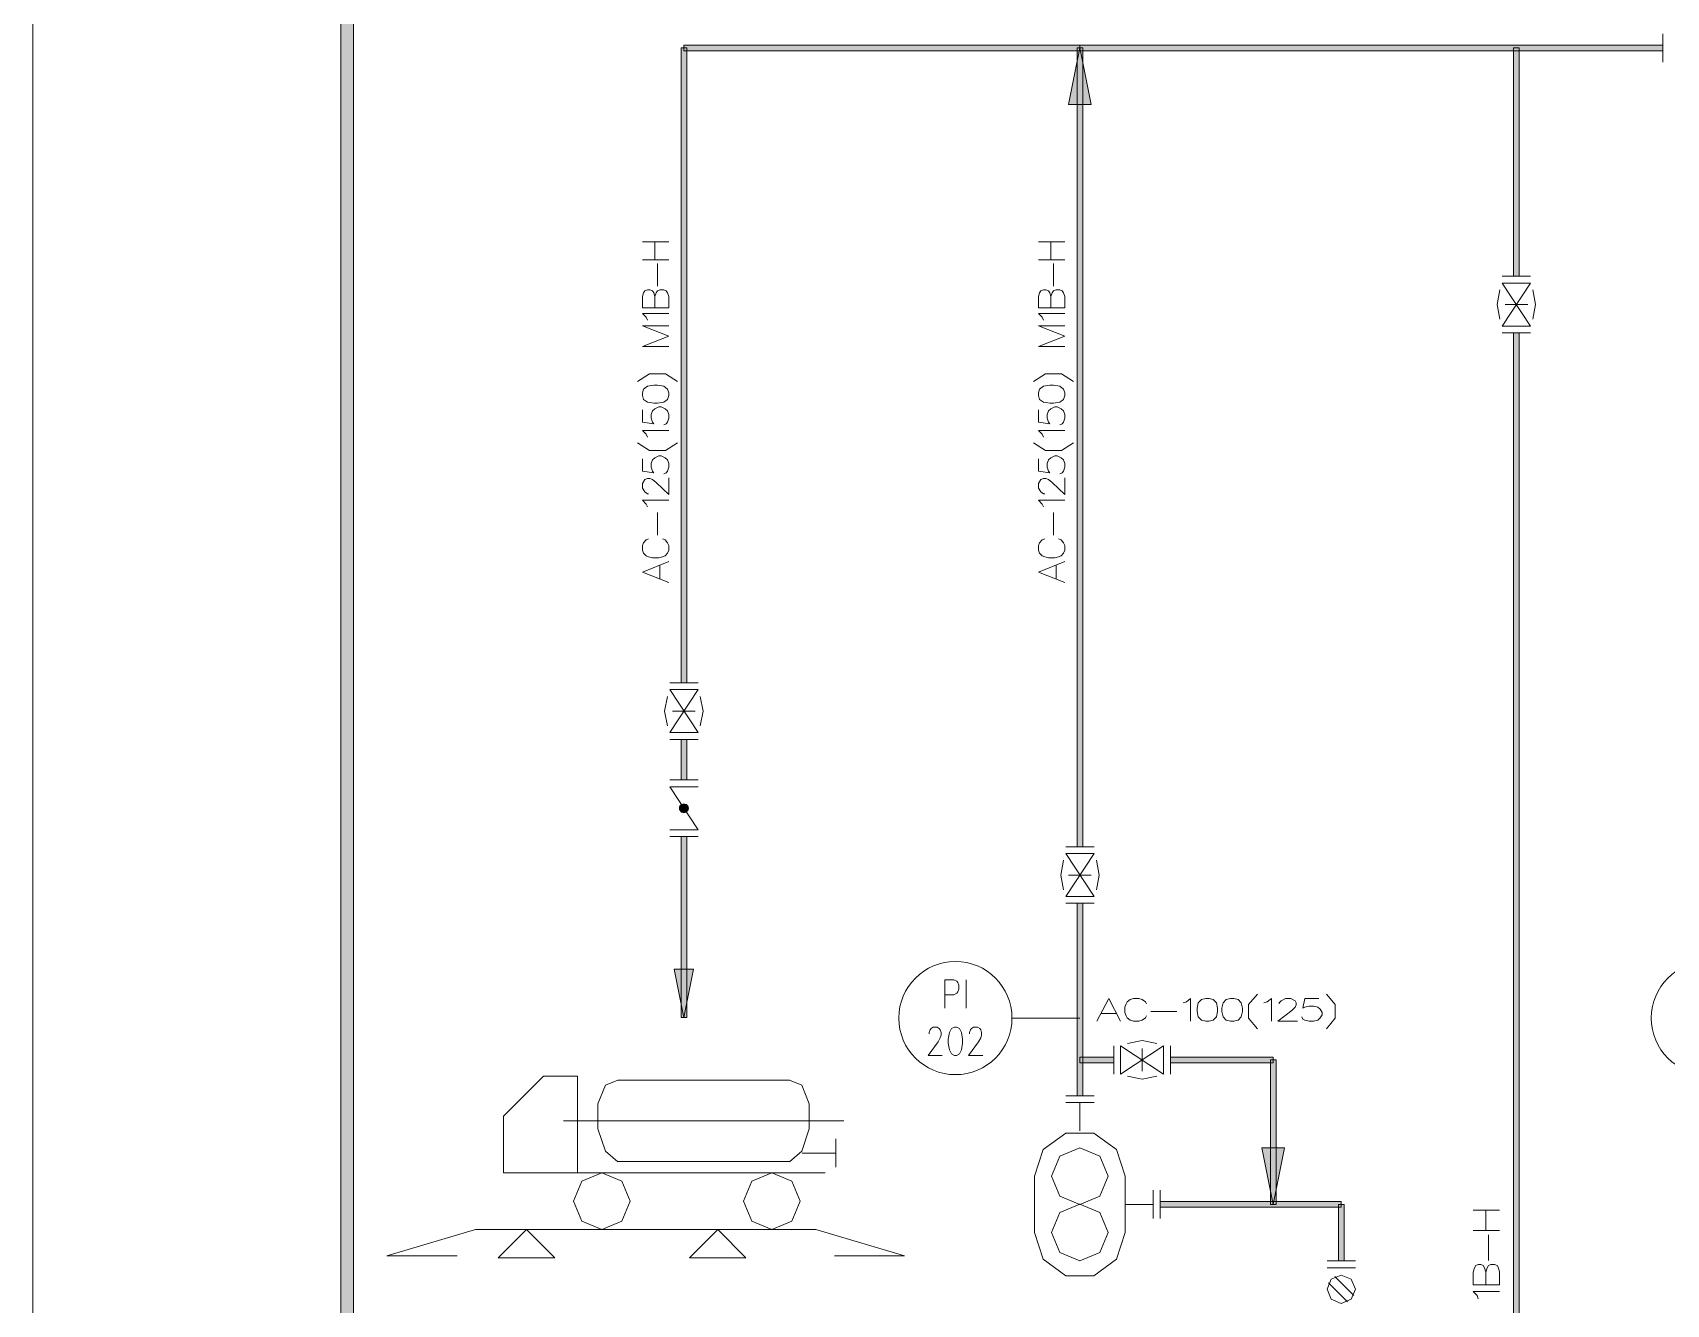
# Model space of a CAD drawing. Header units: millimetres. Extents: x 0 to 829, y 0 to 586.
# Drawn here: x 0 to 128.1, y 330.8 to 430.5 of the extents above; entities that cross this region are included whole.
import ezdxf

# ---------------------------------------------------------------- set-up
doc = ezdxf.new("R2010")
doc.units = ezdxf.units.MM

msp = doc.modelspace()

# ---------------------------------------------------------------- hatches: boundary and pattern name
h = msp.add_hatch(color=0)
h.dxf.hatch_style = 2
h.paths.add_polyline_path([(24.154694, 576.266028), (25.142472, 575.281778), (25.142472, 10.3505), (24.154694, 9.36625)])
h = msp.add_hatch(color=0)
h.dxf.hatch_style = 2
h.paths.add_polyline_path([(51.279778, 379.50775), (50.835278, 379.50775), (50.835278, 429.274111), (51.279778, 429.274111)])
h = msp.add_hatch(color=0)
h.dxf.hatch_style = 2
h.paths.add_polyline_path([(82.1055, 429.496361), (82.1055, 429.051861), (51.057528, 429.051861), (51.057528, 429.496361)])
h = msp.add_hatch(color=0)
h.dxf.hatch_style = 2
h.paths.add_polyline_path([(82.1055, 429.274111), (82.9945, 424.836167), (81.220028, 424.836167)])
h = msp.add_hatch(color=0)
h.dxf.hatch_style = 2
h.paths.add_polyline_path([(82.32775, 366.666639), (81.88325, 366.666639), (81.88325, 429.274111), (82.32775, 429.274111)])
h = msp.add_hatch(color=0)
h.dxf.hatch_style = 2
h.paths.add_polyline_path([(127.818444, 429.496361), (127.818444, 429.051861), (82.1055, 429.051861), (82.1055, 429.496361)])
h = msp.add_hatch(color=0)
h.dxf.hatch_style = 2
h.paths.add_polyline_path([(116.106222, 429.274111), (116.550722, 429.274111), (116.550722, 411.377694), (116.106222, 411.377694)])
h = msp.add_hatch(color=0)
h.dxf.hatch_style = 2
h.paths.add_polyline_path([(116.106222, 406.943278), (116.550722, 406.943278), (116.550722, 244.647861), (116.106222, 244.647861)])
h = msp.add_hatch(color=0)
h.dxf.hatch_style = 2
h.paths.add_polyline_path([(51.279778, 371.894806), (50.835278, 371.894806), (50.835278, 375.073333), (51.279778, 375.073333)])
h = msp.add_hatch(color=0)
h.dxf.hatch_style = 2
h.paths.add_polyline_path([(50.722389, 369.778139), (50.715333, 369.573528), (50.9905, 369.778139)])
h = msp.add_hatch(color=0)
h.dxf.hatch_style = 2
h.paths.add_polyline_path([(50.715333, 369.573528), (51.124556, 369.573528), (50.9905, 369.778139)])
h = msp.add_hatch(color=0)
h.dxf.hatch_style = 2
h.paths.add_polyline_path([(50.715333, 369.573528), (50.729444, 369.555889), (51.124556, 369.573528)])
h = msp.add_hatch(color=0)
h.dxf.hatch_style = 2
h.paths.add_polyline_path([(50.852917, 369.961583), (50.722389, 369.795778), (50.870556, 369.961583)])
h = msp.add_hatch(color=0)
h.dxf.hatch_style = 2
h.paths.add_polyline_path([(50.722389, 369.795778), (50.976389, 369.795778), (50.870556, 369.961583)])
h = msp.add_hatch(color=0)
h.dxf.hatch_style = 2
h.paths.add_polyline_path([(50.722389, 369.795778), (50.722389, 369.778139), (50.976389, 369.795778)])
h = msp.add_hatch(color=0)
h.dxf.hatch_style = 2
h.paths.add_polyline_path([(50.722389, 369.778139), (50.9905, 369.778139), (50.976389, 369.795778)])
h = msp.add_hatch(color=0)
h.dxf.hatch_style = 2
h.paths.add_polyline_path([(50.729444, 369.555889), (51.135139, 369.555889), (51.124556, 369.573528)])
h = msp.add_hatch(color=0)
h.dxf.hatch_style = 2
h.paths.add_polyline_path([(50.729444, 369.555889), (50.845861, 369.390083), (51.135139, 369.555889)])
h = msp.add_hatch(color=0)
h.dxf.hatch_style = 2
h.paths.add_polyline_path([(50.845861, 369.390083), (51.2445, 369.390083), (51.135139, 369.555889)])
h = msp.add_hatch(color=0)
h.dxf.hatch_style = 2
h.paths.add_polyline_path([(50.845861, 369.390083), (50.881139, 369.3795), (51.2445, 369.390083)])
h = msp.add_hatch(color=0)
h.dxf.hatch_style = 2
h.paths.add_polyline_path([(50.852917, 369.961583), (50.870556, 369.961583), (50.859972, 369.972167)])
h = msp.add_hatch(color=0)
h.dxf.hatch_style = 2
h.paths.add_polyline_path([(50.859972, 369.972167), (51.233917, 369.972167), (51.057528, 370.032139)])
h = msp.add_hatch(color=0)
h.dxf.hatch_style = 2
h.paths.add_polyline_path([(50.859972, 369.972167), (50.870556, 369.961583), (51.233917, 369.972167)])
h = msp.add_hatch(color=0)
h.dxf.hatch_style = 2
h.paths.add_polyline_path([(50.870556, 369.961583), (51.269194, 369.961583), (51.233917, 369.972167)])
h = msp.add_hatch(color=0)
h.dxf.hatch_style = 2
h.paths.add_polyline_path([(50.870556, 369.961583), (50.976389, 369.795778), (51.269194, 369.961583)])
h = msp.add_hatch(color=0)
h.dxf.hatch_style = 2
h.paths.add_polyline_path([(50.881139, 369.3795), (51.251556, 369.3795), (51.2445, 369.390083)])
h = msp.add_hatch(color=0)
h.dxf.hatch_style = 2
h.paths.add_polyline_path([(50.881139, 369.3795), (51.057528, 369.319528), (51.251556, 369.3795)])
h = msp.add_hatch(color=0)
h.dxf.hatch_style = 2
h.paths.add_polyline_path([(50.976389, 369.795778), (51.382083, 369.795778), (51.269194, 369.961583)])
h = msp.add_hatch(color=0)
h.dxf.hatch_style = 2
h.paths.add_polyline_path([(50.976389, 369.795778), (50.9905, 369.778139), (51.382083, 369.795778)])
h = msp.add_hatch(color=0)
h.dxf.hatch_style = 2
h.paths.add_polyline_path([(50.9905, 369.778139), (51.396194, 369.778139), (51.382083, 369.795778)])
h = msp.add_hatch(color=0)
h.dxf.hatch_style = 2
h.paths.add_polyline_path([(50.9905, 369.778139), (51.124556, 369.573528), (51.396194, 369.778139)])
h = msp.add_hatch(color=0)
h.dxf.hatch_style = 2
h.paths.add_polyline_path([(51.124556, 369.573528), (51.389139, 369.573528), (51.396194, 369.778139)])
h = msp.add_hatch(color=0)
h.dxf.hatch_style = 2
h.paths.add_polyline_path([(51.124556, 369.573528), (51.135139, 369.555889), (51.389139, 369.573528)])
h = msp.add_hatch(color=0)
h.dxf.hatch_style = 2
h.paths.add_polyline_path([(51.135139, 369.555889), (51.389139, 369.555889), (51.389139, 369.573528)])
h = msp.add_hatch(color=0)
h.dxf.hatch_style = 2
h.paths.add_polyline_path([(51.135139, 369.555889), (51.2445, 369.390083), (51.389139, 369.555889)])
h = msp.add_hatch(color=0)
h.dxf.hatch_style = 2
h.paths.add_polyline_path([(51.2445, 369.390083), (51.262139, 369.390083), (51.389139, 369.555889)])
h = msp.add_hatch(color=0)
h.dxf.hatch_style = 2
h.paths.add_polyline_path([(51.2445, 369.390083), (51.251556, 369.3795), (51.262139, 369.390083)])
h = msp.add_hatch(color=0)
h.dxf.hatch_style = 2
h.paths.add_polyline_path([(51.279778, 353.285778), (50.835278, 353.285778), (50.835278, 367.456861), (51.279778, 367.456861)])
h = msp.add_hatch(color=0)
h.dxf.hatch_style = 2
h.paths.add_polyline_path([(82.32775, 347.143917), (81.88325, 347.143917), (81.88325, 362.228694), (82.32775, 362.228694)])
h = msp.add_hatch(color=0)
h.dxf.hatch_style = 2
h.paths.add_polyline_path([(51.057528, 353.285778), (51.812472, 357.067556), (50.299056, 357.067556)])
h = msp.add_hatch(color=0)
h.dxf.hatch_style = 2
h.paths.add_polyline_path([(82.1055, 349.736833), (82.1055, 350.181333), (84.768972, 350.181333), (84.768972, 349.736833)])
h = msp.add_hatch(color=0)
h.dxf.hatch_style = 2
h.paths.add_polyline_path([(89.206917, 349.736833), (89.206917, 350.181333), (97.267889, 350.181333), (97.267889, 349.736833)])
h = msp.add_hatch(color=0)
h.dxf.hatch_style = 2
h.paths.add_polyline_path([(97.490139, 338.631389), (97.045639, 338.631389), (97.045639, 349.959083), (97.490139, 349.959083)])
h = msp.add_hatch(color=0)
h.dxf.hatch_style = 2
h.paths.add_polyline_path([(97.267889, 338.631389), (96.382417, 343.065806), (98.156889, 343.065806)])
h = msp.add_hatch(color=0)
h.dxf.hatch_style = 2
h.paths.add_polyline_path([(88.395528, 338.409139), (88.395528, 338.853639), (102.591306, 338.853639), (102.591306, 338.409139)])
h = msp.add_hatch(color=0)
h.dxf.hatch_style = 2
h.paths.add_polyline_path([(102.372583, 338.631389), (102.813556, 338.631389), (102.813556, 334.193444), (102.372583, 334.193444)])

# ---------------------------------------------------------------- linework, layer by layer
at = {"color": 0, "lineweight": 0}
for points in [[(0, 0), (0, 585.632278), (829.154778, 585.632278), (829.154778, 0)], [(24.154694, 576.266028), (25.142472, 575.281778), (25.142472, 10.3505), (24.154694, 9.36625)], [(51.279778, 379.50775), (50.835278, 379.50775), (50.835278, 429.274111), (51.279778, 429.274111)], [(82.1055, 429.496361), (82.1055, 429.051861), (51.057528, 429.051861), (51.057528, 429.496361)], [(82.1055, 429.274111), (82.9945, 424.836167), (81.220028, 424.836167)], [(82.32775, 366.666639), (81.88325, 366.666639), (81.88325, 429.274111), (82.32775, 429.274111)], [(127.818444, 429.496361), (127.818444, 429.051861), (82.1055, 429.051861), (82.1055, 429.496361)], [(116.106222, 429.274111), (116.550722, 429.274111), (116.550722, 411.377694), (116.106222, 411.377694)], [(116.106222, 406.943278), (116.550722, 406.943278), (116.550722, 244.647861), (116.106222, 244.647861)], [(48.986722, 401.432889), (48.690389, 401.432889), (48.1965, 401.506972), (47.903694, 401.729222), (47.804917, 402.025556), (47.804917, 402.247806), (47.903694, 402.540611), (48.1965, 402.762861), (48.690389, 402.836944), (48.986722, 402.836944), (49.480611, 402.762861), (49.776944, 402.540611), (49.875722, 402.247806), (49.875722, 402.025556), (49.776944, 401.729222), (49.480611, 401.506972)], [(80.038222, 401.432889), (79.741889, 401.432889), (79.248, 401.506972), (78.951667, 401.729222), (78.852889, 402.025556), (78.852889, 402.247806), (78.951667, 402.540611), (79.248, 402.762861), (79.741889, 402.836944), (80.038222, 402.836944), (80.528583, 402.762861), (80.824917, 402.540611), (80.923694, 402.247806), (80.923694, 402.025556), (80.824917, 401.729222), (80.528583, 401.506972)], [(51.279778, 371.894806), (50.835278, 371.894806), (50.835278, 375.073333), (51.279778, 375.073333)], [(50.701222, 369.675833), (50.807056, 369.926306), (51.057528, 370.032139), (51.308, 369.926306), (51.410306, 369.675833), (51.308, 369.425361), (51.057528, 369.319528), (50.807056, 369.425361)], [(50.722389, 369.778139), (50.715333, 369.573528), (50.9905, 369.778139)], [(50.715333, 369.573528), (51.124556, 369.573528), (50.9905, 369.778139)], [(50.715333, 369.573528), (50.729444, 369.555889), (51.124556, 369.573528)], [(50.852917, 369.961583), (50.722389, 369.795778), (50.870556, 369.961583)], [(50.722389, 369.795778), (50.976389, 369.795778), (50.870556, 369.961583)], [(50.722389, 369.795778), (50.722389, 369.778139), (50.976389, 369.795778)], [(50.722389, 369.778139), (50.9905, 369.778139), (50.976389, 369.795778)], [(50.729444, 369.555889), (51.135139, 369.555889), (51.124556, 369.573528)], [(50.729444, 369.555889), (50.845861, 369.390083), (51.135139, 369.555889)], [(50.845861, 369.390083), (51.2445, 369.390083), (51.135139, 369.555889)], [(50.845861, 369.390083), (50.881139, 369.3795), (51.2445, 369.390083)], [(50.852917, 369.961583), (50.870556, 369.961583), (50.859972, 369.972167)], [(50.859972, 369.972167), (51.233917, 369.972167), (51.057528, 370.032139)], [(50.859972, 369.972167), (50.870556, 369.961583), (51.233917, 369.972167)], [(50.870556, 369.961583), (51.269194, 369.961583), (51.233917, 369.972167)], [(50.870556, 369.961583), (50.976389, 369.795778), (51.269194, 369.961583)], [(50.881139, 369.3795), (51.251556, 369.3795), (51.2445, 369.390083)], [(50.881139, 369.3795), (51.057528, 369.319528), (51.251556, 369.3795)], [(50.976389, 369.795778), (51.382083, 369.795778), (51.269194, 369.961583)], [(50.976389, 369.795778), (50.9905, 369.778139), (51.382083, 369.795778)], [(50.9905, 369.778139), (51.396194, 369.778139), (51.382083, 369.795778)], [(50.9905, 369.778139), (51.124556, 369.573528), (51.396194, 369.778139)], [(51.124556, 369.573528), (51.389139, 369.573528), (51.396194, 369.778139)], [(51.124556, 369.573528), (51.135139, 369.555889), (51.389139, 369.573528)], [(51.135139, 369.555889), (51.389139, 369.555889), (51.389139, 369.573528)], [(51.135139, 369.555889), (51.2445, 369.390083), (51.389139, 369.555889)], [(51.2445, 369.390083), (51.262139, 369.390083), (51.389139, 369.555889)], [(51.2445, 369.390083), (51.251556, 369.3795), (51.262139, 369.390083)], [(51.279778, 353.285778), (50.835278, 353.285778), (50.835278, 367.456861), (51.279778, 367.456861)], [(82.32775, 347.143917), (81.88325, 347.143917), (81.88325, 362.228694), (82.32775, 362.228694)], [(51.057528, 353.285778), (51.812472, 357.067556), (50.299056, 357.067556)], [(91.298889, 353.751444), (91.298889, 354.005444), (91.383556, 354.428778), (91.637556, 354.67925), (91.976222, 354.763917), (92.230222, 354.763917), (92.565361, 354.67925), (92.819361, 354.428778), (92.904028, 354.005444), (92.904028, 353.751444), (92.819361, 353.328111), (92.565361, 353.074111), (92.230222, 352.989444), (91.976222, 352.989444), (91.637556, 353.074111), (91.383556, 353.328111)], [(93.242694, 353.751444), (93.242694, 354.005444), (93.327361, 354.428778), (93.581361, 354.67925), (93.920028, 354.763917), (94.1705, 354.763917), (94.509167, 354.67925), (94.763167, 354.428778), (94.847833, 354.005444), (94.847833, 353.751444), (94.763167, 353.328111), (94.509167, 353.074111), (94.1705, 352.989444), (93.920028, 352.989444), (93.581361, 353.074111), (93.327361, 353.328111)], [(72.266528, 352.530833), (72.030167, 352.425), (71.871417, 352.1075), (71.790278, 351.581861), (71.790278, 351.264361), (71.871417, 350.735194), (72.030167, 350.417694), (72.266528, 350.311861), (72.425278, 350.311861), (72.661639, 350.417694), (72.820389, 350.735194), (72.901528, 351.264361), (72.901528, 351.581861), (72.820389, 352.1075), (72.661639, 352.425), (72.425278, 352.530833)], [(82.1055, 349.736833), (82.1055, 350.181333), (84.768972, 350.181333), (84.768972, 349.736833)], [(89.206917, 349.736833), (89.206917, 350.181333), (97.267889, 350.181333), (97.267889, 349.736833)], [(97.490139, 338.631389), (97.045639, 338.631389), (97.045639, 349.959083), (97.490139, 349.959083)], [(79.875944, 340.846833), (80.528583, 342.413167), (82.094917, 343.062278), (83.664778, 342.413167), (84.313889, 340.846833), (83.664778, 339.276972), (82.094917, 338.627861), (80.528583, 339.276972)], [(97.267889, 338.631389), (96.382417, 343.065806), (98.156889, 343.065806)], [(42.414472, 338.885389), (43.067111, 340.45525), (44.633444, 341.104361), (46.203306, 340.45525), (46.852417, 338.885389), (46.203306, 337.315528), (44.633444, 336.666417), (43.067111, 337.315528)], [(55.724778, 338.885389), (56.373889, 340.45525), (57.94375, 341.104361), (59.513611, 340.45525), (60.162722, 338.885389), (59.513611, 337.315528), (57.94375, 336.666417), (56.373889, 337.315528)], [(79.875944, 336.415944), (80.528583, 337.985806), (82.094917, 338.634917), (83.664778, 337.985806), (84.313889, 336.415944), (83.664778, 334.849611), (82.094917, 334.196972), (80.528583, 334.849611)], [(88.395528, 338.409139), (88.395528, 338.853639), (102.591306, 338.853639), (102.591306, 338.409139)], [(102.372583, 338.631389), (102.813556, 338.631389), (102.813556, 334.193444), (102.372583, 334.193444)], [(101.483583, 331.974472), (101.808139, 332.761167), (102.591306, 333.085722), (103.378, 332.761167), (103.702556, 331.974472), (103.378, 331.191306), (102.591306, 330.86675), (101.808139, 331.191306)]]:
    msp.add_lwpolyline(points, close=True, dxfattribs=at)
for points in [[(127.818444, 430.381833), (127.818444, 428.162861)], [(47.804917, 414.076444), (49.875722, 414.076444)], [(48.789167, 412.672389), (48.789167, 414.076444)], [(78.852889, 414.076444), (80.923694, 414.076444)], [(79.840667, 412.672389), (79.840667, 414.076444)], [(49.875722, 412.672389), (47.804917, 412.672389)], [(80.923694, 412.672389), (78.852889, 412.672389)], [(48.986722, 410.601583), (48.986722, 412.376056)], [(80.038222, 410.601583), (80.038222, 412.376056)], [(117.436194, 411.377694), (115.217222, 411.377694)], [(49.875722, 408.901194), (47.804917, 408.901194), (47.804917, 409.790194), (47.903694, 410.083), (48.002472, 410.231167), (48.1965, 410.30525), (48.394056, 410.30525), (48.591611, 410.231167), (48.690389, 410.083), (48.789167, 409.790194), (48.789167, 408.901194)], [(48.789167, 409.790194), (48.887944, 410.083), (48.986722, 410.231167), (49.184278, 410.30525), (49.480611, 410.30525), (49.678167, 410.231167), (49.776944, 410.083), (49.875722, 409.790194), (49.875722, 408.901194)], [(80.923694, 408.901194), (78.852889, 408.901194), (78.852889, 409.790194), (78.951667, 410.083), (79.050444, 410.231167), (79.248, 410.30525), (79.445556, 410.30525), (79.643111, 410.231167), (79.741889, 410.083), (79.840667, 409.790194), (79.840667, 408.901194)], [(79.840667, 409.790194), (79.939444, 410.083), (80.038222, 410.231167), (80.235778, 410.30525), (80.528583, 410.30525), (80.726139, 410.231167), (80.824917, 410.083), (80.923694, 409.790194), (80.923694, 408.901194)], [(115.037306, 410.312306), (114.818583, 409.16225), (115.037306, 408.008667)], [(117.436194, 410.848528), (115.217222, 410.848528)], [(117.436194, 410.848528), (115.217222, 407.475972)], [(115.217222, 410.848528), (117.436194, 407.475972)], [(117.616111, 408.008667), (117.834833, 409.16225), (117.616111, 410.312306)], [(115.439472, 409.16225), (117.213944, 409.16225)], [(48.1965, 407.941639), (48.10125, 408.160361), (47.804917, 408.456694), (49.875722, 408.456694)], [(49.875722, 405.870833), (47.804917, 405.870833), (49.875722, 406.682222), (47.804917, 407.497139), (49.875722, 407.497139)], [(79.248, 407.941639), (79.149222, 408.160361), (78.852889, 408.456694), (80.923694, 408.456694)], [(80.923694, 405.870833), (78.852889, 405.870833), (80.923694, 406.682222), (78.852889, 407.497139), (80.923694, 407.497139)], [(117.436194, 407.475972), (115.217222, 407.475972)], [(117.436194, 406.943278), (115.217222, 406.943278)], [(50.563639, 403.133278), (49.611139, 403.740056), (48.362306, 403.740056), (47.409806, 403.133278)], [(81.615139, 403.133278), (80.662639, 403.740056), (79.413806, 403.740056), (78.461306, 403.133278)], [(47.804917, 400.914306), (47.804917, 399.95475), (48.690389, 399.806583), (48.591611, 399.95475), (48.492833, 400.251083), (48.492833, 400.547417), (48.591611, 400.840222), (48.789167, 400.988389), (49.0855, 401.136556), (49.283056, 401.136556), (49.579389, 400.988389), (49.776944, 400.840222), (49.875722, 400.547417), (49.875722, 400.251083), (49.776944, 399.95475), (49.678167, 399.806583), (49.480611, 399.7325)], [(78.852889, 400.914306), (78.852889, 399.95475), (79.741889, 399.806583), (79.643111, 399.95475), (79.544333, 400.251083), (79.544333, 400.547417), (79.643111, 400.840222), (79.840667, 400.988389), (80.137, 401.136556), (80.331028, 401.136556), (80.627361, 400.988389), (80.824917, 400.840222), (80.923694, 400.547417), (80.923694, 400.251083), (80.824917, 399.95475), (80.726139, 399.806583), (80.528583, 399.7325)], [(48.1965, 398.769417), (48.10125, 398.991667), (47.804917, 399.288), (49.875722, 399.288)], [(79.248, 398.769417), (79.149222, 398.991667), (78.852889, 399.288), (80.923694, 399.288)], [(47.409806, 398.328444), (48.362306, 397.721667), (49.611139, 397.721667), (50.563639, 398.328444)], [(47.804917, 397.069028), (47.804917, 396.109472), (48.690389, 395.961306), (48.591611, 396.109472), (48.492833, 396.405806), (48.492833, 396.702139), (48.591611, 396.994944), (48.789167, 397.143111), (49.0855, 397.291278), (49.283056, 397.291278), (49.579389, 397.143111), (49.776944, 396.994944), (49.875722, 396.702139), (49.875722, 396.405806), (49.776944, 396.109472), (49.678167, 395.961306), (49.480611, 395.887222)], [(78.461306, 398.328444), (79.413806, 397.721667), (80.662639, 397.721667), (81.615139, 398.328444)], [(78.852889, 397.069028), (78.852889, 396.109472), (79.741889, 395.961306), (79.643111, 396.109472), (79.544333, 396.405806), (79.544333, 396.702139), (79.643111, 396.994944), (79.840667, 397.143111), (80.137, 397.291278), (80.331028, 397.291278), (80.627361, 397.143111), (80.824917, 396.994944), (80.923694, 396.702139), (80.923694, 396.405806), (80.824917, 396.109472), (80.726139, 395.961306), (80.528583, 395.887222)], [(48.295278, 394.335), (48.1965, 394.335), (48.002472, 394.483167), (47.804917, 394.7795), (47.804917, 395.146389), (48.002472, 395.442722), (48.1965, 395.516806), (48.394056, 395.516806), (48.591611, 395.442722), (48.887944, 395.220472), (49.875722, 394.260917), (49.875722, 395.590889)], [(79.346778, 394.335), (79.248, 394.335), (79.050444, 394.483167), (78.852889, 394.7795), (78.852889, 395.146389), (79.050444, 395.442722), (79.248, 395.516806), (79.445556, 395.516806), (79.643111, 395.442722), (79.939444, 395.220472), (80.923694, 394.260917), (80.923694, 395.590889)], [(48.1965, 393.297833), (48.10125, 393.520083), (47.804917, 393.816417), (49.875722, 393.816417)], [(79.248, 393.297833), (79.149222, 393.520083), (78.852889, 393.816417), (80.923694, 393.816417)], [(48.986722, 391.082389), (48.986722, 392.856861)], [(80.038222, 391.082389), (80.038222, 392.856861)], [(48.295278, 390.786056), (48.10125, 390.711972), (47.903694, 390.489722), (47.804917, 390.267472), (47.804917, 389.897056), (47.903694, 389.674806), (48.10125, 389.452556), (48.295278, 389.382), (48.591611, 389.307917), (49.0855, 389.307917), (49.381833, 389.382), (49.579389, 389.452556), (49.776944, 389.674806), (49.875722, 389.897056), (49.875722, 390.267472), (49.776944, 390.489722), (49.579389, 390.711972), (49.381833, 390.786056)], [(79.346778, 390.786056), (79.149222, 390.711972), (78.951667, 390.489722), (78.852889, 390.267472), (78.852889, 389.897056), (78.951667, 389.674806), (79.149222, 389.452556), (79.346778, 389.382), (79.643111, 389.307917), (80.137, 389.307917), (80.429806, 389.382), (80.627361, 389.452556), (80.824917, 389.674806), (80.923694, 389.897056), (80.923694, 390.267472), (80.824917, 390.489722), (80.627361, 390.711972), (80.429806, 390.786056)], [(49.875722, 387.385278), (47.804917, 388.196667), (49.875722, 389.011583)], [(49.184278, 387.678083), (49.184278, 388.71525)], [(80.923694, 387.385278), (78.852889, 388.196667), (80.923694, 389.011583)], [(80.235778, 387.678083), (80.235778, 388.71525)], [(52.16525, 379.50775), (49.946278, 379.50775)], [(49.766361, 378.442361), (49.547639, 377.288778), (49.766361, 376.138722)], [(52.16525, 378.975056), (49.946278, 378.975056)], [(52.16525, 378.975056), (49.946278, 375.606028)], [(49.946278, 378.975056), (52.16525, 375.606028)], [(52.345167, 376.138722), (52.563889, 377.288778), (52.345167, 378.442361)], [(50.168528, 377.288778), (51.943, 377.288778)], [(52.16525, 375.606028), (49.946278, 375.606028)], [(52.16525, 375.073333), (49.946278, 375.073333)], [(52.16525, 371.894806), (49.946278, 371.894806)], [(49.946278, 371.362111), (52.16525, 367.989556)], [(52.16525, 371.362111), (49.946278, 371.362111)], [(52.16525, 367.989556), (49.946278, 367.989556)], [(52.16525, 367.456861), (49.946278, 367.456861)], [(83.21675, 366.666639), (80.997778, 366.666639)], [(80.817861, 365.60125), (80.599139, 364.447667), (80.817861, 363.294083)], [(83.21675, 366.133944), (80.997778, 366.133944)], [(83.21675, 366.133944), (80.997778, 362.761389)], [(80.997778, 366.133944), (83.21675, 362.761389)], [(83.396667, 363.294083), (83.615389, 364.447667), (83.396667, 365.60125)], [(81.220028, 364.447667), (82.9945, 364.447667)], [(83.21675, 362.761389), (80.997778, 362.761389)], [(83.21675, 362.228694), (80.997778, 362.228694)], [(71.515111, 354.008972), (71.515111, 356.227944), (72.227722, 356.227944), (72.464083, 356.122111), (72.545222, 356.016278), (72.622833, 355.808139), (72.622833, 355.490639), (72.545222, 355.278972), (72.464083, 355.173139), (72.227722, 355.067306), (71.515111, 355.067306)], [(73.176694, 354.008972), (73.176694, 356.227944)], [(96.029639, 355.102583), (95.338194, 354.287667), (95.338194, 353.215222), (96.029639, 352.400306)], [(101.44125, 352.400306), (102.132694, 353.215222), (102.132694, 354.287667), (101.44125, 355.102583)], [(83.439, 352.989444), (84.370333, 354.763917), (85.298139, 352.989444)], [(83.777667, 353.582111), (84.959472, 353.582111)], [(87.326611, 354.344111), (87.241944, 354.509917), (86.987944, 354.67925), (86.733944, 354.763917), (86.314139, 354.763917), (86.060139, 354.67925), (85.806139, 354.509917), (85.721472, 354.344111), (85.636806, 354.090111), (85.636806, 353.666778), (85.721472, 353.412778), (85.806139, 353.243444), (86.060139, 353.074111), (86.314139, 352.989444), (86.733944, 352.989444), (86.987944, 353.074111), (87.241944, 353.243444), (87.326611, 353.412778)], [(87.665278, 353.751444), (89.69375, 353.751444)], [(90.20175, 354.428778), (90.452222, 354.509917), (90.790889, 354.763917), (90.790889, 352.989444)], [(96.537639, 354.428778), (96.791639, 354.509917), (97.130306, 354.763917), (97.130306, 352.989444)], [(97.722972, 354.344111), (97.722972, 354.428778), (97.888778, 354.594583), (98.227444, 354.763917), (98.650778, 354.763917), (98.989444, 354.594583), (99.074111, 354.428778), (99.074111, 354.259444), (98.989444, 354.090111), (98.735444, 353.836111), (97.638306, 352.989444), (99.158778, 352.989444)], [(100.848583, 354.763917), (99.747917, 354.763917), (99.582111, 354.005444), (99.747917, 354.090111), (100.086583, 354.174778), (100.42525, 354.174778), (100.763917, 354.090111), (100.93325, 353.920778), (101.102583, 353.666778), (101.102583, 353.497444), (100.93325, 353.243444), (100.763917, 353.074111), (100.42525, 352.989444), (100.086583, 352.989444), (99.747917, 353.074111), (99.582111, 353.158778), (99.497444, 353.328111)], [(70.287444, 352.005194), (70.287444, 352.1075), (70.365056, 352.319167), (70.446194, 352.425), (70.601417, 352.530833), (70.918917, 352.530833), (71.077667, 352.425), (71.158806, 352.319167), (71.236417, 352.1075), (71.236417, 351.899361), (71.158806, 351.687694), (71.000056, 351.370194), (70.206306, 350.311861), (71.317556, 350.311861)], [(73.455389, 352.005194), (73.455389, 352.1075), (73.533, 352.319167), (73.614139, 352.425), (73.772889, 352.530833), (74.090389, 352.530833), (74.249139, 352.425), (74.32675, 352.319167), (74.404361, 352.1075), (74.404361, 351.899361), (74.32675, 351.687694), (74.168, 351.370194), (73.37425, 350.311861), (74.4855, 350.311861)], [(82.1055, 353.232861), (76.782083, 353.232861)], [(84.768972, 351.066806), (84.768972, 348.847833)], [(85.301667, 351.066806), (85.301667, 348.847833)], [(85.301667, 351.066806), (88.674222, 348.847833)], [(85.301667, 348.847833), (88.674222, 351.066806)], [(88.138, 351.246722), (86.987944, 351.465444), (85.834361, 351.246722)], [(88.674222, 351.066806), (88.674222, 348.847833)], [(89.206917, 351.066806), (89.206917, 348.847833)], [(86.987944, 349.070083), (86.987944, 350.844556)], [(36.904083, 345.538778), (40.043806, 348.6785)], [(40.043806, 348.6785), (42.70375, 348.6785)], [(42.70375, 348.6785), (42.70375, 341.104361)], [(85.834361, 348.667917), (86.987944, 348.449194), (88.138, 348.667917)], [(45.871694, 341.968667), (44.912139, 342.808278), (44.323, 344.543944), (44.323, 346.5195), (44.912139, 347.976472), (45.871694, 348.357472)], [(45.871694, 348.378639), (59.344278, 348.378639)], [(59.344278, 341.968667), (60.303833, 342.808278), (60.892972, 344.543944), (60.892972, 346.5195), (60.303833, 347.976472), (59.344278, 348.357472)], [(80.997778, 347.143917), (83.21675, 347.143917)], [(80.997778, 346.611222), (83.21675, 346.611222)], [(82.1055, 346.611222), (82.084333, 346.611222)], [(82.1055, 346.607694), (82.084333, 346.607694)], [(82.094917, 344.395778), (82.094917, 346.611222)], [(36.904083, 345.538778), (36.904083, 341.104361)], [(41.613667, 345.186), (63.602306, 345.186)], [(62.981417, 341.548861), (62.981417, 343.767833)], [(85.643861, 340.846833), (84.966528, 342.93175), (83.192056, 344.219389), (80.997778, 344.219389), (79.223306, 342.93175), (78.545972, 340.846833)], [(45.871694, 341.989833), (59.344278, 341.989833)], [(60.321472, 342.656583), (62.981417, 342.656583)], [(36.904083, 341.104361), (62.127694, 341.104361)], [(78.545972, 340.846833), (78.545972, 336.415944)], [(85.643861, 340.846833), (85.643861, 336.415944)], [(87.862833, 339.739111), (87.862833, 337.520139)], [(88.395528, 339.739111), (88.395528, 337.520139)], [(85.643861, 338.631389), (87.862833, 338.631389)], [(87.859306, 338.620806), (87.859306, 338.641972)], [(87.862833, 338.620806), (87.862833, 338.641972)], [(112.945333, 338.183361), (115.016139, 338.183361)], [(113.933111, 336.588806), (113.933111, 338.183361)], [(34.716861, 336.666417), (27.777722, 334.585028)], [(61.411556, 336.666417), (34.716861, 336.666417)], [(36.505444, 334.447444), (38.720889, 336.666417)], [(40.939861, 334.447444), (38.720889, 336.666417)], [(51.487917, 334.447444), (53.706889, 336.666417)], [(55.925861, 334.447444), (53.706889, 336.666417)], [(61.411556, 336.666417), (68.350694, 334.585028)], [(78.545972, 336.415944), (79.223306, 334.331028), (80.997778, 333.039861), (83.192056, 333.039861), (84.966528, 334.331028), (85.643861, 336.415944)], [(115.016139, 336.588806), (112.945333, 336.588806)], [(114.130667, 334.242833), (114.130667, 336.253667)], [(27.777722, 334.585028), (33.270472, 334.585028)], [(36.505444, 334.447444), (40.939861, 334.447444)], [(55.925861, 334.447444), (51.487917, 334.447444)], [(68.350694, 334.585028), (62.857944, 334.585028)], [(103.702556, 334.193444), (101.483583, 334.193444)], [(103.702556, 333.66075), (101.483583, 333.66075)], [(115.016139, 332.316667), (112.945333, 332.316667), (112.945333, 333.322083), (113.044111, 333.657222), (113.142889, 333.826556), (113.340444, 333.907694), (113.538, 333.907694), (113.735556, 333.826556), (113.834333, 333.657222), (113.933111, 333.322083), (113.933111, 332.316667)], [(113.933111, 333.322083), (114.031889, 333.657222), (114.130667, 333.826556), (114.328222, 333.907694), (114.624556, 333.907694), (114.818583, 333.826556), (114.917361, 333.657222), (115.016139, 333.322083), (115.016139, 332.316667)], [(101.6, 332.468361), (103.085194, 330.983167)], [(102.100944, 332.969306), (103.586139, 331.484111)], [(113.340444, 331.226583), (113.241667, 331.477056), (112.945333, 331.812194), (115.016139, 331.812194)]]:
    msp.add_lwpolyline(points, dxfattribs=at)
for centre in [(72.345903, 353.234625), (131.337403, 353.234625)]:
    msp.add_circle(centre, 4.436181, dxfattribs=at)

doc.saveas('drawing.dxf')
